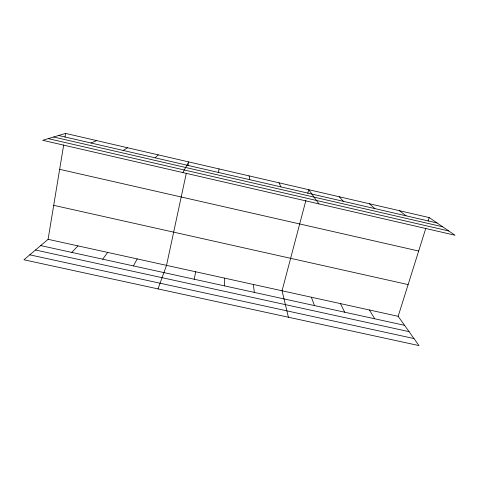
<?xml version="1.0" encoding="UTF-8"?>
<svg xmlns="http://www.w3.org/2000/svg" width="479" height="479" viewBox="0 0 479 479"><rect width="100%" height="100%" fill="white"/><g stroke="black" fill="none" stroke-linecap="round" stroke-linejoin="round"><path stroke-width="0.72" d="M224.346 285.837L224.651 278.149M218.472 172.464L219.023 168.925M48.092 239.32L398.151 316.308L418.975 345.593L23.95 259.78L48.092 239.32L63.677 144.981M64.988 137.024L65.587 133.407L429.184 217.58L455.05 235.237L42.691 140.305L65.587 133.407M194.229 279.239L195.683 271.779M186.307 173.218L166.53 265.366L158.028 288.909M187.978 165.447L188.732 161.914L182.834 172.566M305.883 200.473L282.059 290.777L288.394 317.224M307.781 193.282L308.727 189.69L318.912 203.898M398.151 316.308L425.879 228.1M428.082 221.088L429.184 217.58M133.413 265.911L137.198 258.917M102.704 259.181L107.679 252.427M71.796 252.409L77.981 245.895M155.172 157.836L158.25 154.855M123.199 150.442L127.564 147.754M91.004 143.005L96.674 140.604M35.47 250.014L409.066 331.654M29.788 254.834L413.958 338.539M40.685 245.595L404.557 325.319M53.708 205.329L408.12 284.592M59.653 169.332L418.67 251.032M58.594 135.515L437.117 222.992M53.648 137.006L442.71 226.806M48.247 138.629L448.793 230.968M399.366 210.676L406.12 215.831M369.351 203.725L374.907 208.616M339.138 196.731L343.485 201.354M369.399 309.985L374.716 318.78M340.467 303.62L344.676 312.2M279.017 182.816L280.933 186.9M311.356 297.219L314.44 305.578M249.116 175.895L249.81 179.703M253.445 284.484L254.271 292.394"/></g></svg>
